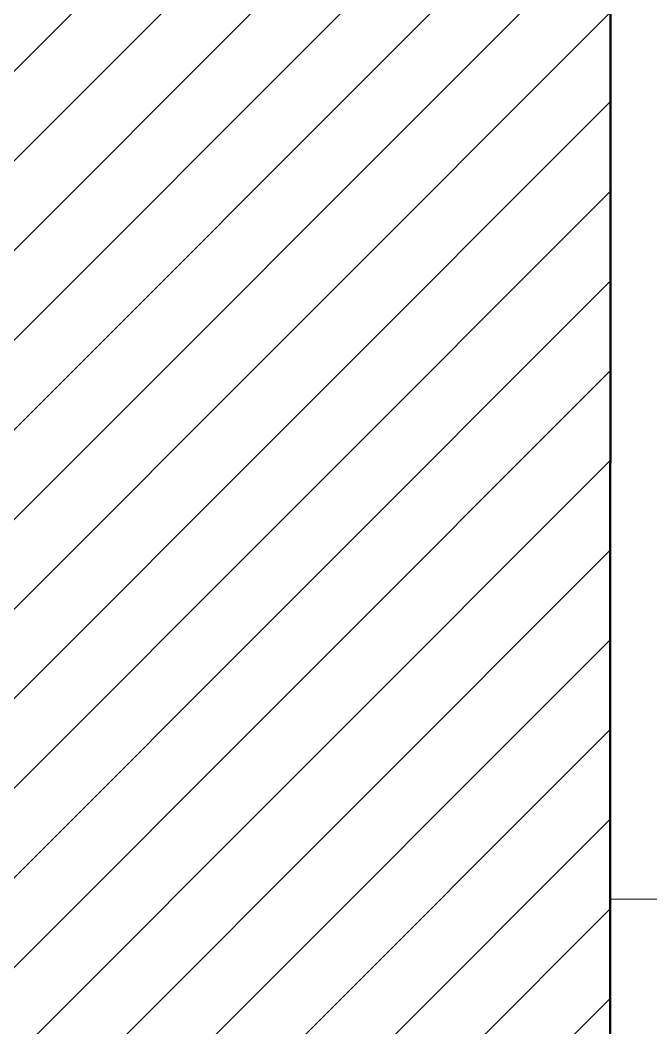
# Model space of a CAD drawing. Header units: millimetres. Extents: x 4980 to 19099, y 3891 to 5773.
# Drawn here: x 5534.6 to 5566.2, y 4586.4 to 4636.9 of the extents above; entities that cross this region are included whole.
import ezdxf

# ---------------------------------------------------------------- set-up
doc = ezdxf.new("R2010")
doc.units = ezdxf.units.MM
for name, color, linetype, lineweight in [('a duvar', 84, 'Continuous', 50), ('no3_ahşap gorunus on kalın', 34, 'Continuous', 20), ('no3_duvar tarama', 253, 'Continuous', 9)]:
    doc.layers.add(name, color=color, linetype=linetype, lineweight=lineweight)

msp = doc.modelspace()

# ---------------------------------------------------------------- hatches: boundary and pattern name
at = {"layer": 'no3_duvar tarama'}
h = msp.add_hatch(dxfattribs=at)
h.set_pattern_fill('ANSI31', color=256, style=0)
h.set_pattern_definition([(45, (77489.65, 25972.4954), (-2.24506403, 2.24506403), [])])
h.paths.add_polyline_path([(5457.79, 4645.73), (5472.693, 4651.55), (5477.951, 4638.195), (5533.01, 4657.03), (5542.333, 4642.678), (5564.177, 4642.669), (5564.165, 4586.813), (5564.158, 4578.331), (5582.397, 4578.306), (5582.397, 4561.306), (5515.397, 4561.306), (5515.397, 4559.306), (5489.397, 4559.306), (5479.938, 4583.525), (5481.801, 4584.252)])

# ---------------------------------------------------------------- linework, layer by layer
at = {"layer": 'a duvar', "elevation": -0.527}
msp.add_lwpolyline([(5457.79, 4645.73), (5472.693, 4651.55), (5477.951, 4638.195), (5533.01, 4657.03), (5542.333, 4642.678), (5564.177, 4642.669), (5564.165, 4586.813), (5564.165, 4586.813), (5564.158, 4578.331), (5582.397, 4578.306), (5582.397, 4561.306), (5515.397, 4561.306), (5515.397, 4559.306), (5489.397, 4559.306), (5479.938, 4583.525), (5481.801, 4584.252), (5457.79, 4645.73)], dxfattribs=at)
at = {"layer": 'no3_ahşap gorunus on kalın'}
msp.add_lwpolyline([(5609.759, 4696.181), (5624.378, 4696.181), (5624.378, 4592.861), (5564.166, 4592.874), (5564.186, 4642.669), (5542.333, 4642.678), (5533.01, 4657.03), (5529.961, 4664.777), (5609.759, 4696.181)], dxfattribs=at)

doc.saveas('drawing.dxf')
